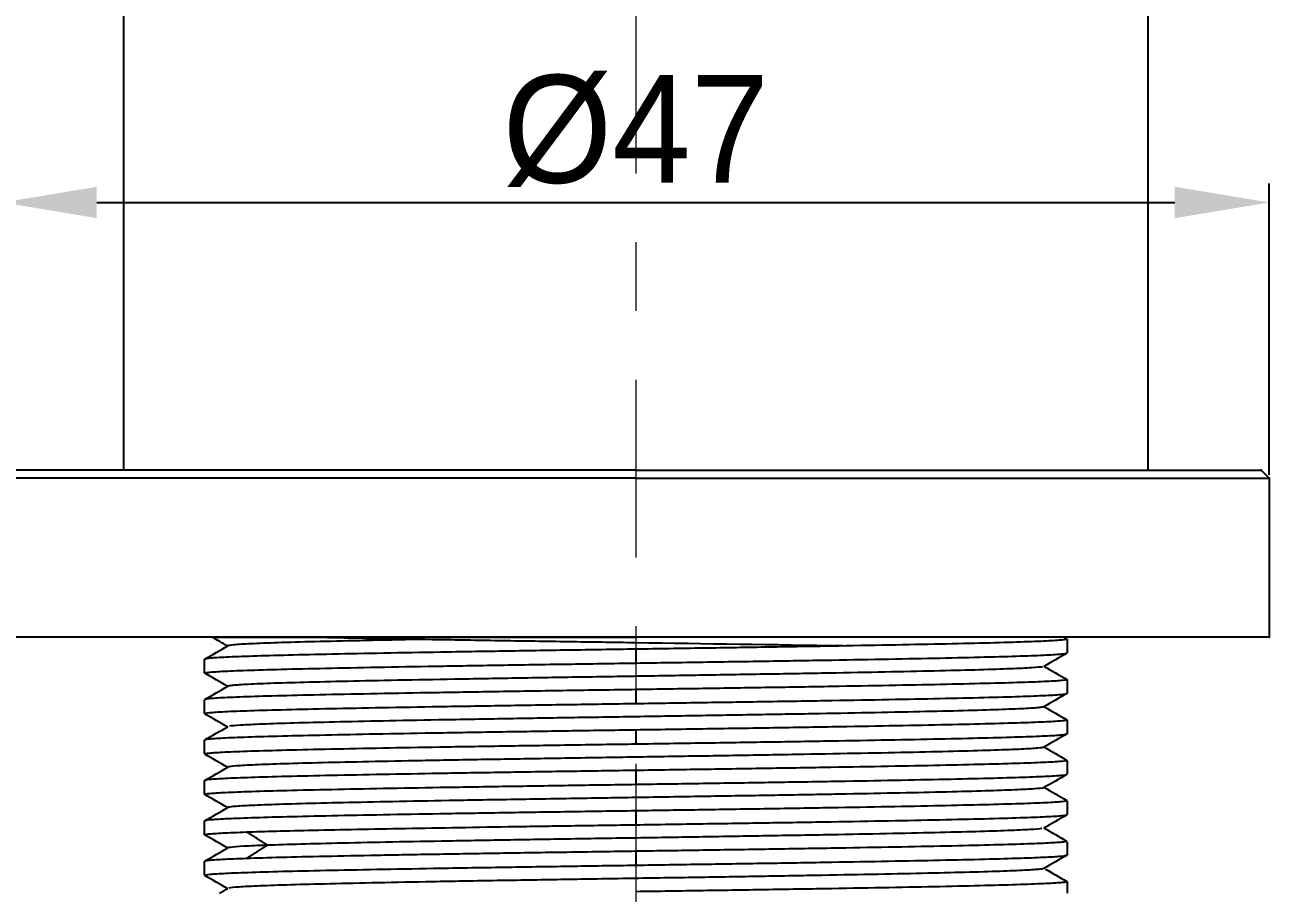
# Model space of a CAD drawing. Extents: x 9520 to 10292, y -16148 to -15602.
# Drawn here: x 9888 to 9934.2, y -15936.5 to -15904.29 of the extents above; entities that cross this region are included whole.
import ezdxf

# ---------------------------------------------------------------- set-up
doc = ezdxf.new("R2010")
doc.units = 0
doc.header["$MEASUREMENT"] = 0
doc.linetypes.add('CENTER', pattern=[47.5, 22, -8.5, 8.5, -8.5])
doc.linetypes.add('CENTER2', pattern=[28.575, 19.05, -3.175, 3.175, -3.175])
doc.layers.get('0').update_dxf_attribs({"linetype": 'CONTINUOUS'})
doc.layers.add('CENTER', color=1, linetype='CENTER2')
doc.layers.add('DIM', color=3, linetype='CONTINUOUS')
doc.styles.get("Standard").update_dxf_attribs({"font": 'Gulim.ttf'})
doc.dimstyles.new('A4', dxfattribs={"dimtxt": 4, "dimasz": 3.5, "dimexe": 0.7, "dimexo": 0.625, "dimgap": 0.5, "dimtad": 1, "dimdec": 1, "dimdsep": 46, "dimtxsty": 'Standard', "dimcen": 2.5, "dimclrd": 5, "dimclre": 5, "dimclrt": 7, "dimadec": 3, "dimazin": 2, "dimtfac": 1, "dimtdec": 1, "dimtmove": 0, "dimatfit": 3, "dimfxl": 1.25, "dimarcsym": 0})

# ---------------------------------------------------------------- blocks, each defined once
blk = doc.blocks.new('*D29')
at = {"layer": 'DIM', "color": 5, "lineweight": -2, "transparency": 16777216}
for p, q in [((9887.168, -15920.98), (9887.168, -15910.176)), ((9934.168, -15920.98), (9934.168, -15910.176)), ((9890.668, -15910.876), (9930.668, -15910.876))]:
    blk.add_line(p, q, dxfattribs=at)
at = {"layer": 'DIM', "color": 5, "transparency": 16777216}
for points in [[(9890.668, -15910.292), (9890.668, -15911.459), (9887.168, -15910.876)], [(9930.668, -15910.292), (9930.668, -15911.459), (9934.168, -15910.876)]]:
    blk.add_solid(points, dxfattribs=at)
at = {"layer": 'DIM', "color": 7, "transparency": 16777216, "insert": (9910.668, -15908.221), "char_height": 4, "attachment_point": 5}
blk.add_mtext('%%C47', dxfattribs=at)
blk = doc.blocks.new('*D31')
at = {"layer": 'DIM', "color": 5, "lineweight": -2, "transparency": 16777216}
for p, q in [((9891.668, -15910.251), (9891.668, -15892.35)), ((9895.168, -15893.05), (9926.168, -15893.05)), ((9929.668, -15893.675), (9929.668, -15893.75))]:
    blk.add_line(p, q, dxfattribs=at)
at = {"layer": 'DIM', "color": 5, "transparency": 16777216}
for points in [[(9895.168, -15892.466), (9895.168, -15893.633), (9891.668, -15893.05)], [(9926.168, -15892.466), (9926.168, -15893.633), (9929.668, -15893.05)]]:
    blk.add_solid(points, dxfattribs=at)
at = {"layer": 'DIM', "color": 7, "transparency": 16777216, "insert": (9910.668, -15890.398), "char_height": 4, "attachment_point": 5}
blk.add_mtext('%%C38', dxfattribs=at)

msp = doc.modelspace()

# ---------------------------------------------------------------- linework, layer by layer
at = {"lineweight": -3, "extrusion": (-1, -2.22045e-16, 0)}
for p, q in [((9894.946, -15927.005), (9910.668, -15927.005)), ((9926.546, -15927.005), (9910.668, -15927.005)), ((9894.923, -15927.291), (9894.918, -15927.285))]:
    msp.add_line(p, q, dxfattribs=at)
at = {"lineweight": -3}
for points, degree in [([(9891.668, -15920.805), (9891.668, -15859.055), (9891.668, -15797.305)], 2), ([(9929.668, -15797.305), (9929.668, -15859.055), (9929.668, -15920.805)], 2), ([(9933.868, -15920.805), (9934.018, -15920.955), (9934.168, -15921.105)], 2), ([(9934.168, -15921.105), (9934.168, -15924.055), (9934.168, -15927.005)], 2), ([(9895.528, -15927.341), (9895.334, -15927.229), (9895.14, -15927.117), (9894.946, -15927.005)], 3), ([(9895.786, -15927.005), (9895.786, -15927.005), (9895.786, -15927.005), (9895.786, -15927.005)], 3), ([(9926.546, -15927.005), (9926.585, -15927.027), (9926.624, -15927.05), (9926.662, -15927.072)], 3), ([(9894.673, -15927.822), (9894.958, -15927.658), (9895.243, -15927.493), (9895.528, -15927.328)], 3), ([(9910.668, -15927.453), (9910.668, -15927.71), (9910.668, -15927.967)], 2), ([(9926.668, -15927.078), (9926.668, -15927.335), (9926.668, -15927.592)], 2), ([(9894.668, -15928.342), (9894.668, -15928.085), (9894.668, -15927.828)], 2), ([(9926.663, -15927.598), (9926.378, -15927.762), (9926.093, -15927.927), (9925.808, -15928.091)], 3), ([(9895.528, -15928.841), (9895.243, -15928.677), (9894.958, -15928.512), (9894.673, -15928.348)], 3), ([(9925.808, -15928.078), (9926.093, -15928.243), (9926.378, -15928.407), (9926.663, -15928.572)], 3), ([(9894.674, -15929.322), (9894.958, -15929.157), (9895.243, -15928.993), (9895.528, -15928.828)], 3), ([(9926.668, -15928.578), (9926.668, -15928.835), (9926.668, -15929.092)], 2), ([(9894.668, -15929.842), (9894.668, -15929.585), (9894.668, -15929.328)], 2), ([(9910.668, -15928.953), (9910.668, -15929.21), (9910.668, -15929.467)], 2), ([(9926.662, -15929.098), (9926.377, -15929.262), (9926.093, -15929.427), (9925.808, -15929.591)], 3), ([(9925.808, -15929.579), (9926.093, -15929.743), (9926.378, -15929.908), (9926.663, -15930.072)], 3), ([(9895.527, -15930.341), (9895.243, -15930.177), (9894.958, -15930.012), (9894.673, -15929.848)], 3), ([(9926.668, -15930.078), (9926.668, -15930.335), (9926.668, -15930.592)], 2), ([(9894.673, -15930.822), (9894.958, -15930.657), (9895.243, -15930.493), (9895.528, -15930.328)], 3), ([(9910.668, -15930.453), (9910.668, -15930.71), (9910.668, -15930.967)], 2), ([(9926.663, -15930.598), (9926.378, -15930.762), (9926.093, -15930.927), (9925.808, -15931.091)], 3), ([(9894.668, -15931.342), (9894.668, -15931.085), (9894.668, -15930.828)], 2), ([(9925.808, -15931.078), (9926.093, -15931.243), (9926.378, -15931.407), (9926.662, -15931.572)], 3), ([(9895.528, -15931.841), (9895.243, -15931.677), (9894.958, -15931.512), (9894.674, -15931.348)], 3), ([(9926.668, -15931.578), (9926.668, -15931.835), (9926.668, -15932.092)], 2), ([(9894.674, -15932.322), (9894.958, -15932.158), (9895.243, -15931.993), (9895.528, -15931.828)], 3), ([(9910.668, -15931.953), (9910.668, -15932.21), (9910.668, -15932.467)], 2), ([(9926.662, -15932.098), (9926.378, -15932.262), (9926.093, -15932.427), (9925.808, -15932.591)], 3), ([(9894.668, -15932.842), (9894.668, -15932.585), (9894.668, -15932.328)], 2), ([(9925.808, -15932.579), (9926.093, -15932.743), (9926.378, -15932.908), (9926.663, -15933.072)], 3), ([(9895.527, -15933.341), (9895.243, -15933.177), (9894.958, -15933.012), (9894.673, -15932.848)], 3), ([(9894.673, -15933.822), (9894.958, -15933.657), (9895.243, -15933.493), (9895.528, -15933.328)], 3), ([(9926.668, -15933.078), (9926.667, -15933.091), (9926.529, -15933.116), (9925.937, -15933.153), (9924.97, -15933.191), (9923.651, -15933.228), (9921.99, -15933.266), (9920.052, -15933.304), (9917.928, -15933.341), (9915.596, -15933.379), (9913.16, -15933.416), (9911.498, -15933.441), (9910.668, -15933.453)], 3), ([(9910.668, -15933.453), (9910.668, -15933.71), (9910.668, -15933.967)], 2), ([(9926.668, -15933.078), (9926.668, -15933.335), (9926.668, -15933.592)], 2), ([(9894.668, -15934.342), (9894.668, -15934.085), (9894.668, -15933.828)], 2), ([(9896.227, -15934.235), (9896.548, -15934.224), (9897.286, -15934.202), (9898.668, -15934.168), (9900.286, -15934.135), (9902.095, -15934.101), (9904.08, -15934.068), (9906.185, -15934.034), (9908.406, -15934.001), (9909.913, -15933.978), (9910.668, -15933.967)], 3), ([(9926.663, -15933.598), (9926.378, -15933.762), (9926.093, -15933.927), (9925.808, -15934.091)], 3), ([(9895.528, -15934.841), (9895.243, -15934.677), (9894.958, -15934.512), (9894.674, -15934.348)], 3), ([(9896.998, -15934.729), (9896.612, -15934.482), (9896.227, -15934.235)], 2), ([(9925.737, -15934.109), (9925.655, -15934.122), (9925.359, -15934.147), (9924.528, -15934.186), (9923.339, -15934.225), (9921.817, -15934.263), (9920.002, -15934.302), (9917.939, -15934.341), (9915.681, -15934.38), (9913.317, -15934.418), (9910.861, -15934.457), (9908.388, -15934.496), (9905.982, -15934.534), (9903.687, -15934.574), (9901.616, -15934.612), (9899.757, -15934.651), (9898.182, -15934.689), (9897.352, -15934.716), (9896.998, -15934.729)], 3), ([(9925.808, -15934.078), (9926.093, -15934.243), (9926.378, -15934.407), (9926.662, -15934.572)], 3), ([(9894.673, -15935.322), (9894.958, -15935.158), (9895.243, -15934.993), (9895.528, -15934.828)], 3), ([(9896.998, -15934.729), (9896.612, -15934.975), (9896.227, -15935.222)], 2), ([(9926.668, -15934.607), (9926.668, -15934.849), (9926.668, -15935.092)], 2), ([(9894.668, -15935.842), (9894.668, -15935.585), (9894.668, -15935.328)], 2), ([(9910.668, -15934.953), (9909.81, -15934.966), (9908.094, -15934.991), (9905.583, -15935.03), (9903.219, -15935.068), (9901.042, -15935.106), (9899.102, -15935.145), (9897.456, -15935.183), (9896.595, -15935.209), (9896.227, -15935.222)], 3), ([(9910.668, -15934.953), (9910.668, -15935.21), (9910.668, -15935.467)], 2), ([(9926.663, -15935.098), (9926.378, -15935.262), (9926.093, -15935.427), (9925.808, -15935.591)], 3), ([(9894.668, -15935.842), (9894.669, -15935.829), (9894.804, -15935.804), (9895.395, -15935.766), (9896.366, -15935.729), (9897.687, -15935.691), (9899.344, -15935.653), (9901.285, -15935.616), (9903.404, -15935.579), (9905.748, -15935.541), (9908.179, -15935.504), (9909.839, -15935.479), (9910.668, -15935.467)], 3), ([(9925.868, -15935.613), (9926.133, -15935.766), (9926.398, -15935.919), (9926.663, -15936.072)], 3), ([(9895.528, -15936.341), (9895.243, -15936.177), (9894.958, -15936.012), (9894.673, -15935.848)], 3), ([(9926.668, -15936.078), (9926.668, -15936.291), (9926.668, -15936.505)], 2), ([(9895.226, -15936.503), (9895.327, -15936.445), (9895.427, -15936.387), (9895.528, -15936.328)], 3)]:
    msp.add_open_spline(points, degree=degree, dxfattribs=at)
for points in [[(9910.668, -15920.805), (9887.468, -15920.805), (9887.468, -15920.805)], [(9910.668, -15920.805), (9933.868, -15920.805), (9933.868, -15920.805)], [(9910.668, -15921.105), (9887.168, -15921.105), (9887.168, -15921.105)], [(9910.668, -15921.105), (9934.168, -15921.105), (9934.168, -15921.105)], [(9910.668, -15927.005), (9887.168, -15927.005), (9887.168, -15927.005)], [(9934.168, -15927.005), (9934.168, -15927.005), (9910.668, -15927.005)]]:
    msp.add_rational_spline(points, [1, 0.707106781187, 1], degree=2, dxfattribs=at)
for points, knots in [([(9918.351, -15927.333), (9915.79, -15927.295), (9913.23, -15927.256), (9910.67, -15927.217), (9910.669, -15927.217), (9910.668, -15927.217), (9910.668, -15927.217), (9909.833, -15927.204), (9908.161, -15927.18), (9905.695, -15927.142), (9903.361, -15927.104), (9901.25, -15927.067), (9899.552, -15927.034), (9898.61, -15927.013), (9898.258, -15927.005)], [-7.73549, -7.73549, -7.73549, -7.73549, -0.001628, -0.001628, -0.001628, 0, 0, 0, 2.521064, 5.042128, 7.563192, 10.084256, 12.60532, 14.257374, 14.257374, 14.257374, 14.257374]), ([(9910.668, -15927.453), (9909.833, -15927.465), (9908.163, -15927.49), (9905.731, -15927.528), (9903.397, -15927.565), (9901.292, -15927.602), (9899.367, -15927.639), (9897.719, -15927.677), (9896.401, -15927.714), (9895.423, -15927.751), (9894.844, -15927.787), (9894.693, -15927.811), (9894.673, -15927.822)], [0, 0, 0, 0, 2.521062, 5.042125, 7.563187, 10.08425, 12.605312, 15.126375, 17.647437, 20.1685, 22.689562, 24.89294, 24.89294, 24.89294, 24.89294]), ([(9902.689, -15927.092), (9902.585, -15927.094), (9901.793, -15927.109), (9900.393, -15927.137), (9898.704, -15927.176), (9897.34, -15927.215), (9896.328, -15927.253), (9895.71, -15927.291), (9895.549, -15927.316), (9895.528, -15927.328)], [238.802645, 238.802645, 238.802645, 238.802645, 239.172377, 241.638071, 244.103766, 246.56946, 249.035155, 251.50085, 253.787572, 253.787572, 253.787572, 253.787572]), ([(9926.668, -15927.078), (9926.668, -15927.09), (9926.536, -15927.115), (9925.959, -15927.152), (9925.004, -15927.19), (9923.67, -15927.228), (9922.004, -15927.266), (9920.082, -15927.303), (9917.965, -15927.34), (9915.635, -15927.378), (9913.17, -15927.416), (9911.501, -15927.441), (9910.668, -15927.453)], [-25.151414, -25.151414, -25.151414, -25.151414, -22.68956, -20.168498, -17.647436, -15.126373, -12.605311, -10.084249, -7.563187, -5.042124, -2.521062, 0, 0, 0, 0]), ([(9894.668, -15928.342), (9894.668, -15928.332), (9894.765, -15928.309), (9895.258, -15928.273), (9896.172, -15928.235), (9897.471, -15928.197), (9899.104, -15928.159), (9901.046, -15928.12), (9903.199, -15928.082), (9905.593, -15928.043), (9908.109, -15928.005), (9909.817, -15927.979), (9910.668, -15927.967)], [-25.222647, -25.222647, -25.222647, -25.222647, -23.196074, -20.618733, -18.041391, -15.46405, -12.886708, -10.309366, -7.732025, -5.154683, -2.577342, 0, 0, 0, 0]), ([(9910.668, -15927.967), (9911.502, -15927.954), (9913.175, -15927.929), (9915.643, -15927.892), (9917.98, -15927.854), (9920.095, -15927.817), (9922.003, -15927.78), (9923.665, -15927.742), (9924.998, -15927.704), (9925.952, -15927.667), (9926.504, -15927.631), (9926.645, -15927.608), (9926.663, -15927.598)], [0, 0, 0, 0, 2.521065, 5.042129, 7.563194, 10.084259, 12.605324, 15.126388, 17.647453, 20.168518, 22.689582, 24.800759, 24.800759, 24.800759, 24.800759]), ([(9925.76, -15928.105), (9925.691, -15928.118), (9925.419, -15928.144), (9924.622, -15928.183), (9923.471, -15928.221), (9921.999, -15928.259), (9920.195, -15928.298), (9918.14, -15928.337), (9915.887, -15928.376), (9913.501, -15928.415), (9911.05, -15928.454), (9908.595, -15928.492), (9906.195, -15928.531), (9903.911, -15928.57), (9901.802, -15928.608), (9899.92, -15928.647), (9898.322, -15928.686), (9897.057, -15928.724), (9896.138, -15928.763), (9895.657, -15928.798), (9895.543, -15928.819), (9895.528, -15928.828)], [303.280436, 303.280436, 303.280436, 303.280436, 305.746131, 308.211825, 310.67752, 313.143215, 315.608909, 318.074604, 320.540298, 323.005993, 325.471688, 327.937382, 330.403077, 332.868771, 335.334466, 337.800161, 340.265855, 342.73155, 345.197245, 347.662939, 349.32843, 349.32843, 349.32843, 349.32843]), ([(9926.668, -15928.578), (9926.668, -15928.59), (9926.543, -15928.615), (9925.977, -15928.652), (9925.026, -15928.689), (9923.691, -15928.727), (9922.02, -15928.766), (9920.101, -15928.803), (9917.976, -15928.84), (9915.632, -15928.878), (9913.164, -15928.916), (9911.497, -15928.941), (9910.668, -15928.953)], [25.309822, 25.309822, 25.309822, 25.309822, 27.731705, 30.252769, 32.773833, 35.294897, 37.815961, 40.337025, 42.858089, 45.379154, 47.900218, 50.421282, 50.421282, 50.421282, 50.421282]), ([(9910.668, -15928.953), (9909.813, -15928.966), (9908.098, -15928.991), (9905.579, -15929.03), (9903.188, -15929.069), (9901.043, -15929.106), (9899.109, -15929.145), (9897.481, -15929.183), (9896.18, -15929.221), (9895.263, -15929.259), (9894.795, -15929.293), (9894.688, -15929.314), (9894.674, -15929.322)], [-38.660099, -38.660099, -38.660099, -38.660099, -36.082759, -33.505419, -30.928079, -28.350739, -25.773399, -23.19606, -20.61872, -18.04138, -15.46404, -13.84084, -13.84084, -13.84084, -13.84084]), ([(9910.668, -15929.467), (9911.503, -15929.454), (9913.177, -15929.429), (9915.645, -15929.392), (9917.983, -15929.354), (9920.088, -15929.317), (9921.997, -15929.28), (9923.634, -15929.243), (9924.967, -15929.205), (9925.932, -15929.168), (9926.498, -15929.132), (9926.644, -15929.109), (9926.662, -15929.098)], [-50.421317, -50.421317, -50.421317, -50.421317, -47.900251, -45.379185, -42.858119, -40.337054, -37.815988, -35.294922, -32.773856, -30.25279, -27.731724, -25.563414, -25.563414, -25.563414, -25.563414]), ([(9894.668, -15929.842), (9894.668, -15929.83), (9894.792, -15929.805), (9895.359, -15929.768), (9896.311, -15929.731), (9897.645, -15929.692), (9899.309, -15929.654), (9901.226, -15929.617), (9903.356, -15929.58), (9905.704, -15929.542), (9908.176, -15929.504), (9909.84, -15929.479), (9910.668, -15929.467)], [-25.122337, -25.122337, -25.122337, -25.122337, -22.689592, -20.168526, -17.64746, -15.126394, -12.605329, -10.084263, -7.563197, -5.042131, -2.521066, 0, 0, 0, 0]), ([(9925.808, -15929.591), (9925.793, -15929.6), (9925.685, -15929.621), (9925.22, -15929.655), (9924.317, -15929.694), (9923.052, -15929.733), (9921.463, -15929.771), (9919.582, -15929.81), (9917.501, -15929.848), (9915.242, -15929.887), (9912.825, -15929.926), (9910.36, -15929.965), (9907.893, -15930.003), (9905.526, -15930.042), (9903.3, -15930.08), (9901.25, -15930.119), (9899.448, -15930.158), (9897.939, -15930.196), (9896.76, -15930.235), (9895.947, -15930.274), (9895.664, -15930.3), (9895.588, -15930.312)], [35.375909, 35.375909, 35.375909, 35.375909, 36.985419, 39.451114, 41.916808, 44.382503, 46.848197, 49.313892, 51.779587, 54.245281, 56.710976, 59.17667, 61.642365, 64.10806, 66.573754, 69.039449, 71.505144, 73.970838, 76.436533, 78.902227, 81.367922, 81.367922, 81.367922, 81.367922]), ([(9926.668, -15930.078), (9926.668, -15930.09), (9926.542, -15930.115), (9925.97, -15930.152), (9925.014, -15930.189), (9923.68, -15930.228), (9922.032, -15930.265), (9920.105, -15930.303), (9917.983, -15930.34), (9915.633, -15930.378), (9913.162, -15930.416), (9911.497, -15930.441), (9910.668, -15930.453)], [-25.144136, -25.144136, -25.144136, -25.144136, -22.689594, -20.168528, -17.647462, -15.126396, -12.60533, -10.084264, -7.563198, -5.042132, -2.521066, 0, 0, 0, 0]), ([(9910.668, -15930.453), (9909.834, -15930.465), (9908.162, -15930.49), (9905.694, -15930.528), (9903.358, -15930.566), (9901.243, -15930.603), (9899.34, -15930.64), (9897.686, -15930.678), (9896.352, -15930.715), (9895.393, -15930.753), (9894.833, -15930.788), (9894.691, -15930.811), (9894.673, -15930.822)], [-50.421318, -50.421318, -50.421318, -50.421318, -47.900252, -45.379187, -42.858121, -40.337055, -37.815989, -35.294923, -32.773857, -30.252791, -27.731725, -25.580641, -25.580641, -25.580641, -25.580641]), ([(9910.668, -15930.967), (9911.504, -15930.954), (9913.176, -15930.929), (9915.618, -15930.892), (9917.957, -15930.854), (9920.057, -15930.818), (9921.979, -15930.78), (9923.616, -15930.743), (9924.939, -15930.706), (9925.915, -15930.668), (9926.493, -15930.633), (9926.644, -15930.609), (9926.663, -15930.598)], [0, 0, 0, 0, 2.521064, 5.042128, 7.563192, 10.084257, 12.605321, 15.126385, 17.647449, 20.168513, 22.689577, 24.902942, 24.902942, 24.902942, 24.902942]), ([(9894.668, -15931.342), (9894.668, -15931.33), (9894.796, -15931.305), (9895.365, -15931.268), (9896.317, -15931.23), (9897.653, -15931.192), (9899.323, -15931.154), (9901.247, -15931.116), (9903.365, -15931.079), (9905.703, -15931.042), (9908.168, -15931.004), (9909.836, -15930.979), (9910.668, -15930.967)], [25.302802, 25.302802, 25.302802, 25.302802, 27.731687, 30.25275, 32.773812, 35.294875, 37.815937, 40.337, 42.858062, 45.379125, 47.900187, 50.42125, 50.42125, 50.42125, 50.42125]), ([(9925.808, -15931.091), (9925.788, -15931.103), (9925.63, -15931.128), (9925.025, -15931.165), (9924.041, -15931.203), (9922.69, -15931.242), (9921.011, -15931.281), (9919.065, -15931.32), (9916.912, -15931.359), (9914.597, -15931.397), (9912.177, -15931.436), (9909.721, -15931.475), (9907.258, -15931.514), (9904.905, -15931.552), (9902.699, -15931.591), (9900.723, -15931.63), (9899.014, -15931.668), (9897.577, -15931.707), (9896.493, -15931.746), (9895.782, -15931.785), (9895.575, -15931.811), (9895.538, -15931.824)], [130.904258, 130.904258, 130.904258, 130.904258, 133.147509, 135.613203, 138.078898, 140.544592, 143.010287, 145.475982, 147.941676, 150.407371, 152.873065, 155.33876, 157.804455, 160.270149, 162.735844, 165.201538, 167.667233, 170.132928, 172.598622, 175.064317, 177.530011, 177.530011, 177.530011, 177.530011]), ([(9926.668, -15931.578), (9926.668, -15931.59), (9926.535, -15931.616), (9925.949, -15931.653), (9924.982, -15931.691), (9923.654, -15931.728), (9922.005, -15931.766), (9920.065, -15931.804), (9917.949, -15931.841), (9915.6, -15931.878), (9913.159, -15931.916), (9911.497, -15931.941), (9910.668, -15931.953)], [25.220323, 25.220323, 25.220323, 25.220323, 27.731711, 30.252776, 32.773841, 35.294905, 37.81597, 40.337035, 42.858099, 45.379164, 47.900228, 50.421293, 50.421293, 50.421293, 50.421293]), ([(9910.668, -15931.953), (9909.833, -15931.966), (9908.16, -15931.99), (9905.694, -15932.028), (9903.36, -15932.066), (9901.248, -15932.103), (9899.331, -15932.14), (9897.666, -15932.178), (9896.334, -15932.216), (9895.381, -15932.253), (9894.833, -15932.288), (9894.692, -15932.311), (9894.673, -15932.322)], [0, 0, 0, 0, 2.521064, 5.042128, 7.563192, 10.084256, 12.60532, 15.126383, 17.647447, 20.168511, 22.689575, 24.783721, 24.783721, 24.783721, 24.783721]), ([(9910.668, -15932.467), (9911.504, -15932.454), (9913.175, -15932.43), (9915.612, -15932.392), (9917.936, -15932.355), (9920.049, -15932.318), (9921.975, -15932.28), (9923.629, -15932.243), (9924.947, -15932.205), (9925.919, -15932.168), (9926.493, -15932.133), (9926.643, -15932.109), (9926.662, -15932.098)], [-50.421246, -50.421246, -50.421246, -50.421246, -47.900184, -45.379122, -42.858059, -40.336997, -37.815935, -35.294872, -32.77381, -30.252748, -27.731685, -25.563771, -25.563771, -25.563771, -25.563771]), ([(9894.668, -15932.842), (9894.668, -15932.829), (9894.803, -15932.804), (9895.39, -15932.767), (9896.347, -15932.729), (9897.68, -15932.692), (9899.342, -15932.654), (9901.259, -15932.616), (9903.381, -15932.579), (9905.702, -15932.542), (9908.167, -15932.504), (9909.836, -15932.479), (9910.668, -15932.467)], [-25.187702, -25.187702, -25.187702, -25.187702, -22.689574, -20.16851, -17.647446, -15.126383, -12.605319, -10.084255, -7.563191, -5.042128, -2.521064, 0, 0, 0, 0]), ([(9925.791, -15932.598), (9925.745, -15932.611), (9925.521, -15932.637), (9924.793, -15932.675), (9923.694, -15932.714), (9922.247, -15932.753), (9920.515, -15932.792), (9918.506, -15932.83), (9916.282, -15932.869), (9913.915, -15932.908), (9911.463, -15932.947), (9908.994, -15932.986), (9906.572, -15933.025), (9904.259, -15933.063), (9902.119, -15933.102), (9900.203, -15933.141), (9898.562, -15933.179), (9897.231, -15933.218), (9896.26, -15933.257), (9895.695, -15933.293), (9895.547, -15933.317), (9895.527, -15933.328)], [226.843904, 226.843904, 226.843904, 226.843904, 229.309598, 231.775293, 234.240987, 236.706682, 239.172377, 241.638071, 244.103766, 246.56946, 249.035155, 251.50085, 253.966544, 256.432239, 258.897933, 261.363628, 263.829323, 266.295017, 268.760712, 271.226406, 273.319459, 273.319459, 273.319459, 273.319459]), ([(9910.668, -15933.453), (9909.835, -15933.465), (9908.167, -15933.49), (9905.704, -15933.528), (9903.385, -15933.565), (9901.263, -15933.602), (9899.342, -15933.64), (9897.676, -15933.678), (9896.342, -15933.716), (9895.387, -15933.753), (9894.834, -15933.788), (9894.691, -15933.811), (9894.673, -15933.822)], [-50.421325, -50.421325, -50.421325, -50.421325, -47.900259, -45.379192, -42.858126, -40.33706, -37.815994, -35.294927, -32.773861, -30.252795, -27.731729, -25.637129, -25.637129, -25.637129, -25.637129]), ([(9910.668, -15933.967), (9911.504, -15933.954), (9913.175, -15933.929), (9915.636, -15933.892), (9917.944, -15933.855), (9920.068, -15933.818), (9921.992, -15933.78), (9923.654, -15933.742), (9924.982, -15933.704), (9925.939, -15933.667), (9926.5, -15933.632), (9926.644, -15933.609), (9926.663, -15933.598)], [-50.421304, -50.421304, -50.421304, -50.421304, -47.900239, -45.379173, -42.858108, -40.337043, -37.815978, -35.294913, -32.773847, -30.252782, -27.731717, -25.612019, -25.612019, -25.612019, -25.612019]), ([(9894.668, -15934.342), (9894.668, -15934.331), (9894.772, -15934.308), (9895.281, -15934.272), (9895.875, -15934.248), (9896.227, -15934.235)], [-7.143586, -7.143586, -7.143586, -7.143586, -4.976862, -2.488431, 0, 0, 0, 0]), ([(9896.998, -15934.729), (9896.646, -15934.741), (9896.061, -15934.767), (9895.636, -15934.8), (9895.541, -15934.821), (9895.528, -15934.828)], [0, 0, 0, 0, 2.465695, 4.931389, 6.35223, 6.35223, 6.35223, 6.35223]), ([(9926.661, -15934.585), (9926.641, -15934.595), (9926.495, -15934.618), (9925.94, -15934.653), (9924.985, -15934.69), (9923.658, -15934.728), (9921.997, -15934.766), (9920.071, -15934.804), (9917.942, -15934.841), (9915.63, -15934.878), (9913.167, -15934.916), (9911.5, -15934.941), (9910.668, -15934.953)], [-24.751695, -24.751695, -24.751695, -24.751695, -22.689588, -20.168523, -17.647458, -15.126392, -12.605327, -10.084261, -7.563196, -5.042131, -2.521065, 0, 0, 0, 0]), ([(9896.227, -15935.222), (9895.872, -15935.234), (9895.274, -15935.259), (9894.799, -15935.292), (9894.687, -15935.313), (9894.673, -15935.322)], [-32.349468, -32.349468, -32.349468, -32.349468, -29.861047, -27.372626, -25.651054, -25.651054, -25.651054, -25.651054]), ([(9910.668, -15935.467), (9911.502, -15935.455), (9913.172, -15935.429), (9915.634, -15935.392), (9917.962, -15935.354), (9920.076, -15935.317), (9921.998, -15935.28), (9923.665, -15935.242), (9925, -15935.204), (9925.954, -15935.166), (9926.503, -15935.131), (9926.645, -15935.108), (9926.663, -15935.098)], [-50.421303, -50.421303, -50.421303, -50.421303, -47.900238, -45.379173, -42.858107, -40.337042, -37.815977, -35.294912, -32.773847, -30.252782, -27.731717, -25.636429, -25.636429, -25.636429, -25.636429]), ([(9925.808, -15935.591), (9925.792, -15935.601), (9925.669, -15935.623), (9925.165, -15935.658), (9924.221, -15935.697), (9922.933, -15935.736), (9921.336, -15935.774), (9919.446, -15935.813), (9917.332, -15935.851), (9915.038, -15935.89), (9912.631, -15935.929), (9910.162, -15935.968), (9907.73, -15936.006), (9905.353, -15936.045), (9903.108, -15936.084), (9901.067, -15936.123), (9899.279, -15936.162), (9897.812, -15936.2), (9896.669, -15936.239), (9895.887, -15936.278), (9895.628, -15936.304), (9895.566, -15936.317)], [54.912368, 54.912368, 54.912368, 54.912368, 56.710976, 59.176671, 61.642365, 64.10806, 66.573755, 69.039449, 71.505144, 73.970839, 76.436533, 78.902228, 81.367922, 83.833617, 86.299312, 88.765006, 91.230701, 93.696396, 96.16209, 98.627785, 101.093479, 101.093479, 101.093479, 101.093479]), ([(9926.668, -15936.078), (9926.668, -15936.09), (9926.537, -15936.115), (9925.96, -15936.152), (9925.006, -15936.19), (9923.672, -15936.228), (9922.005, -15936.266), (9920.083, -15936.303), (9917.966, -15936.34), (9915.635, -15936.378), (9913.17, -15936.416), (9911.501, -15936.44), (9910.668, -15936.453)], [-25.146093, -25.146093, -25.146093, -25.146093, -22.689563, -20.1685, -17.647438, -15.126375, -12.605313, -10.08425, -7.563188, -5.042125, -2.521063, 0, 0, 0, 0])]:
    msp.add_open_spline(points, degree=3, knots=knots, dxfattribs=at)
at = {"layer": 'CENTER', "color": 1, "linetype": 'CENTER', "lineweight": 13, "ltscale": 0.3}
msp.add_lwpolyline([(9910.668, -15746.452), (9910.668, -15945.805)], dxfattribs=at)

# ---------------------------------------------------------------- dimensions: what is measured, and where the dimension line sits
at = {"layer": 'DIM'}
for base, p1, p2, picture, middle in [((9929.668, -15893.05), (9891.668, -15910.876), (9929.668, -15893.05), '*D31', (9910.668, -15890.398)), ((9934.168, -15910.876), (9887.168, -15921.605), (9934.168, -15921.605), '*D29', (9910.668, -15908.221))]:
    dim = msp.add_linear_dim(base=base, p1=p1, p2=p2, text='%%C<>', dimstyle='A4', dxfattribs=at)
    dim.commit()
    dim.dimension.update_dxf_attribs({"geometry": picture, "text_midpoint": middle})

doc.saveas('drawing.dxf')
